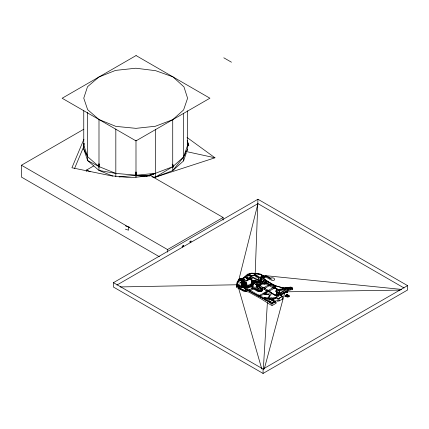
<?xml version="1.0" encoding="UTF-8"?>
<svg xmlns="http://www.w3.org/2000/svg" width="429" height="429" viewBox="0 0 429 429"><rect width="100%" height="100%" fill="white"/><g stroke="black" fill="none" stroke-linecap="round" stroke-linejoin="round"><path stroke-width="0.64" d="M125.45 225.863L128.528 227.048L128.528 230.207L125.397 229.145M155.4 129.563L155.4 177.182L153.459 177.392M152.252 176.952L155.4 177.182L172.726 170.592L183.58 160.88L183.58 113.272M241.827 283.038L241.323 283.816L241.822 284.588L244.037 284.797L244.037 283.918L245.479 282.883L244.037 281.858L245.27 282.572M249.587 278.652L245.308 277.595L249.587 278.652L252.252 280.41L251.979 281.939L253.072 282.738L253.598 284.797L253.046 285.66L249.764 287.553L248.809 287.655L248.697 285.178L251.979 283.285L251.421 281.917L252.252 280.41L249.587 278.652L245.308 277.595L241.945 279.536L242.739 280.314L244.986 279.263L242.203 280.625L239.747 283.167L243.811 280.051L246.343 280.443L247.887 279.853L247.045 279.365L247.308 279.215L248.15 279.703L250.123 278.346L251.099 278.217M248.525 278.518L246.391 276.973L248.686 275.649L251.925 276.233L254.333 275.445L256.403 276.641L255.856 276.957L256.113 277.107L256.66 276.791L257.604 277.332A2.628 1.518 0 0 1 257.604 279.488L253.786 277.601L252.166 277.601L252.155 277.225L250.847 276.469L249.539 277.225L250.659 277.225L250.659 278.089L251.608 277.922L250.123 278.78L250.123 278.346L251.635 278.528M250.182 285.172L251.287 285.811L251.287 286.679L251.952 287.06L251.678 288.154L253.609 289.264L254.499 288.942L255.325 289.419L254.794 289.731L257.909 291.527L258.708 291.071M251.383 286.32L252.359 286.057L252.359 285.178L252.359 286.057L257.968 289.296L256.901 289.918M257.84 284.448L257.438 285.188M258.73 282.121L260.194 281.73L260.194 280.85L258.73 282.121L260.741 282.4L260.741 282.893L256.923 285.097L256.376 285.961L256.923 286.829L258.086 286.154L257.995 285.387L262.344 282.625L262.344 282.009L261.717 281.51L262.478 281.987L262.5 282.979L261.904 283.569L257.995 285.88L259.894 288.186L261.797 289.285L262.36 290.154L261.808 291.018C257.684 291.441 257.749 290.626 261.808 290.685L262.36 289.822L261.797 288.953L259.894 287.859L257.995 285.88L257.995 285.387L258.086 286.154L259.99 288.132L261.894 289.232L262.484 290.16L261.894 291.071L260.296 291.409L258.708 291.071M259.218 284.845C256.172 283.29 260.457 285.097 259.636 284.77L259.218 284.845C259.095 286.127 256.306 284.218 258.564 284.041L258.564 284.288M258.8 291.012L258.805 290.685M258.928 285.306L258.8 284.92M259.121 282.346L259.121 281.483L259.121 282.346L260.607 283.354M285.971 291.43L286.395 291.682L286.347 292.422L287.017 292.809L287.457 292.428L287.049 291.398L288.502 290.438L292.422 289.452L291.892 288.728L289.795 288.797L288.926 288.224C278.925 288.411 269.836 283.639 262.146 277.676L260.001 277.676L262.371 276.314L260.001 277.241L261.706 278.603L261.701 280.266C260.371 282.003 257.598 284.132 255.507 282.32L254.944 282.405M261.797 289.285L261.894 288.899L262.484 290.16M262.36 290.154L262.36 289.822M269.358 285.741L269.358 284.507L268.929 284.261M279.526 295.152L280.727 293.844L279.107 293.844L275.97 291.645L275.97 290.658L276.85 289.763L277.729 289.607L277.386 289.141L274.914 288.331L275.445 288.02L272.882 287.773L261.524 294.332L258.092 295.876M289.945 288.712L291.489 288.658M270.501 278.19L266.398 276.083L264.071 276.394C258.735 272.587 249.415 271.627 244.466 276.861L244.417 277.3L241.827 278.753L240.278 278.577L238.513 279.767L239.125 280.464L237.307 282.051L237.795 283.102L237.012 283.912L237.012 284.566L237.591 285.167L237.033 285.489L237.033 285.955C239.95 287.65 242.97 292.154 246.734 289.757L246.541 289.285L246.471 289.607C242.894 291.94 240.127 287.221 237.296 285.805L237.854 285.317C240.969 287.913 245.393 286.063 247.817 290.165C255.62 295.109 264.205 298.546 272.013 303.475L274.957 301.769L272.426 300.311L269.487 302.016M259.588 296.739L259.159 296.487L259.159 295.259M262.5 282.647L257.968 285.634L261.894 289.232L260.73 289.902L260.725 290.395L259.47 290.304L257.85 289.366M244.846 285.178L246.343 284.861L245.914 287.173L244.846 287.789L244.289 286.915L244.846 286.057L246.343 285.741L248.697 286.057L251.979 284.164L253.598 283.918L253.046 284.781L248.809 286.996L244.289 286.915L245.914 287.173L248.884 289.548L256.826 294.133L270.549 301.394M255.191 273.938L257.936 199.244L113.449 282.663L113.449 287.055L263.063 373.434L407.55 290.015L407.55 285.617L257.936 199.244M276.694 295.045L276.753 292.717L278.169 292.793L278.196 294.868L276.694 295.045L276.753 292.717M236.615 285.071L237.012 286.631L236.583 287.028L236.77 287.425L243.538 291.205L248.6 291.961L261.229 298.906L270.892 304.998L272.045 305.362L272.924 305.083L275.804 303.4L276.099 302.981L275.52 301.448L273.391 300.22L264.462 297.876L268.945 297.678L268.49 296.981L269.659 296.005L268.704 294.782L268.87 294.208L265.106 294.417L264.237 293.999M263.309 369.423L267.385 302.638M241.945 279.536L240.685 278.812L239.066 279.746L240.063 280.319L237.114 282.175L237.677 283.113L236.888 283.816L237.071 285.333L236.583 287.028M241.586 282.598L241.822 284.588L241.586 282.598L241.929 282.073C243.602 280.786 245.447 282.105 246.793 283.199L246.578 284.18L243.608 285.896L243.608 286.77L240.9 286.77L237.854 285.017L237.355 283.96L237.854 285.017M237.114 282.175L236.996 283.531L237.527 282.765M241.565 284.743L241.447 286.894L242.798 286.599L242.68 284.947L241.565 284.743L240.98 283.816L241.565 282.888M273.97 301.394L276.314 300.836L277.826 301.056L278.067 298.493L278.968 298.402L282.282 296.514L282.185 296.085L279.349 294.61L281.901 296.101L281.891 296.546L278.823 298.316L278.062 298.316L276.421 297.372L276.399 296.916L274.807 298.091C274.018 297.656 271.439 299.469 272.318 299.587L273.997 298.096M277.826 301.056L279.086 300.911L282.711 299.093L282.759 298.697M258.548 286.116L264.543 289.58L265.068 288.218L271.107 284.556L275.413 286.878L272.882 287.773M272.678 284.54L264.157 278.888L263.889 278.003L264.639 277.402L264.736 276.785L265.551 276.464L267.079 276.657L270.12 278.41M98.89 163.669L98.305 166.843L98.992 166.79L98.89 167.181L99.474 164.007M269.015 291.243L268.908 291.795L269.444 291.489L274.721 295.152L277.981 295.661L278.989 294.846C274.978 296.428 271.332 292.353 268.216 290.465L268.222 291.699L265.653 290.219L266.72 289.602L269.289 291.082M239.505 279.435L239.586 279.043L242.46 280.716L239.72 279.118L240.787 278.512L242.524 279.515M257.673 284.663L258.682 284.084M250.659 279.091L250.659 278.652L250.123 278.963L250.659 279.091L253.249 277.912L256.521 279.799L258.135 279.799A3.411 1.968 0 0 0 258.135 277.027C256.37 276.051 254.145 273.9 252.193 275.75L249.78 275.332L250.027 273.595A2.628 1.518 0 0 1 253.759 273.595L260.966 278.056L260.977 279.488L260.29 280.175L257.068 281.724C255.137 280.239 252.429 281.896 250.654 279.751M286.347 292.422L286.395 291.682L285.816 291.672L280.416 294.803M238.738 280.207L257.936 203.636L404.07 288.004M264.269 368.935L284.818 292.471M292.422 289.452L292.755 288.267L292.17 287.543L290.867 287.333M83.816 143.565L83.253 145.436L83.805 145.672L84.368 143.806M83.998 143.42L83.253 145.914L83.805 145.672M273.713 298.852L274.018 298.386L273.294 297.844L272.211 298.112L271.058 297.79L269.16 298.573L269.299 297.678L268.86 296.959L270.013 296.005L269.573 295.286L270.812 295.104L271.117 294.417L270.227 293.903L265.09 294.192L264.843 293.774L265.342 292.128L266.65 292.884L265.685 293.436L265.342 292.128M260.73 289.902L256.923 287.703L256.092 286.829L256.376 285.961M183.58 160.88L186.325 152.858M186.958 151.008L187.591 149.158L187.591 110.827M268.109 298.091L268.945 297.678L267.9 298.461L269.299 298.804L270.919 298.021L272.211 298.316L273.38 298.058L273.654 298.38L271.772 299.27L264.462 297.876L272.571 300.064L272.865 298.723L274.544 298.412L274.26 298.252M237.966 281.151L238.513 279.767L239.125 280.464M83.928 139.194L71.922 167.777L111.052 175.783L131.226 177.735L150.627 175.638L223.08 217.471L223.08 220.104M74.474 168.672L83.928 146.176M257.673 284.722L257.614 284.835M258.837 285.392L258.719 286.352L258.896 285.43M187.591 149.158L183.58 157.009L172.726 170.592L172.726 119.67L183.58 109.958L187.591 98.236L183.966 86.889L172.908 76.845L155.652 70.688L135.87 68.222L115.567 70.394L98.885 77.032L87.505 86.738L83.757 98.161L87.639 109.658L98.992 119.519L115.825 126.373L135.993 128.346L155.4 126.249L172.726 119.67M269.385 282.555L266.897 283.086L266.495 282.85L264.58 279.526L262.875 278.03L263.427 276.303L260.333 274.329L255.341 273.836L254.558 274.093M283.666 288.921L285.505 287.982L290.219 287.226M237.033 285.489L237.033 285.955M182.481 246.085L182.089 246.723L182.481 246.954L183.553 246.337L183.553 245.468L182.481 246.085L182.481 246.954L183.553 245.468M252.359 285.194L251.968 285.832L252.359 286.057L252.359 285.194L250.702 284.239M272.571 300.064L271.975 300.021L272.865 298.723M257.968 285.961L257.995 286.207M261.894 291.071L262.484 289.832M244.037 284.797L245.93 283.065L244.037 281.858M250.123 278.963L246.831 280.957L244.868 281.279L243.275 280.362L242.203 280.625L241.409 280.164L237.854 281.022L237.661 281.462L238.149 282.293L237.355 283.081L237.355 283.655L240.9 285.896L241.447 286.02L242.68 284.947L243.608 285.896L245.983 283.531L246.289 283.07L245.983 282.598M289.023 295.753L286.99 294.428L285.301 295.678L285.655 296.128L287.8 296.401L289.023 295.753L289.344 296.332L287.918 297.077L284.84 296.503L285.162 295.828L286.454 295.173M272.71 298.954L271.975 300.027L272.581 299.737M271.772 299.27L271.772 299.737L272.179 299.833M275.686 301.684L271.868 303.791L263.261 298.584L247.731 290.213C243.382 291.548 240.095 288.803 236.937 286.009L236.754 285.725M267.149 291.082L267.793 290.219L265.653 290.219M247.431 274.946L249.195 275.74L246.981 274.469M248.08 274.855L248.616 274.163L247.554 274.801M273.949 288.39L265.422 283.472L264.94 282.405L266.366 282.529L267.004 281.585L265.412 281.242L263.508 280.142L262.87 280.512L263.797 281.049L263.283 281.344L264.259 281.907L266.484 280.62L267.004 281.585L265.567 281.574L264.94 282.405L266.495 282.85L278.196 289.607L287.838 287.602L288.926 288.224L280.191 293.533L279.644 293.533L275.97 291.645L277.729 289.607L274.485 288.084L273.52 286.91M267.433 283.397L269.122 282.711M291.892 288.728L291.892 287.398L290.664 287.076L285.467 288.041L278.265 290.53L277.66 291.854L279.917 293.157L286.54 288.658L288.926 288.224L288.465 289.773L280.062 294.841M275.343 297.914L274.957 298.332L274.807 298.091L276.399 296.916M280.443 295.484L286.384 292.128M270.844 284.406C272.174 283.472 270.007 285.028 269.358 284.507L263.996 287.602L262.13 288.186L263.202 287.569L265.068 288.218M287.017 292.809L287.291 291.634L286.561 291.093L286.98 291.618M256.092 286.829L256.923 285.977M261.701 279.606C260.146 281.092 257.588 283.263 255.507 281.44L254.944 281.531L254.976 281.939L257.936 284.529M260.977 278.829L257.614 281.059L257.068 281.059L255.25 280.298L252.788 280.319L248.257 277.708L246.396 277.29L246.391 276.973M238.165 282.834L237.661 282.341L237.854 281.901M173.219 166.28L183.58 157.009L187.591 145.286L187.189 144.026M253.046 284.781L251.979 284.164L251.979 283.671L254.976 281.939L253.485 281.617L251.979 281.939M276.421 297.372L273.675 299.19L272.865 299.19M263.942 289.232L265.009 288.61L265.615 288.964L264.543 289.58M159.39 256.735L21.45 177.091L21.45 165.229L83.816 129.226M187.023 137.446L214.956 157.792L155.4 177.156L172.726 166.72L155.4 173.305L146.284 176.04L115.825 173.423L98.992 170.442L87.639 160.58L83.757 149.083L83.757 110.752M21.45 165.229L167.508 249.555L223.08 217.471M116.935 285.044L257.936 203.636M241.409 279.231L249.496 273.943A3.411 1.968 0 0 1 250.482 273.552M238.84 281.327L240.326 280.469M243.592 281.714L244.605 281.129M252.252 281.29L252.788 280.979L252.788 280.319M246.734 289.757L247.817 290.165L245.131 288.83L243.345 286.926L244.846 286.057L245.919 286.674L247.839 286.057L248.809 286.996M261.706 279.059L261.073 278.298L263.438 276.93M264.736 276.785L264.178 277.59L263.427 276.303L264.328 277.016L260.333 274.329M267.079 276.657L267.46 276.437M252.107 288.401L248.246 290.412L250.386 290.412M259.55 284.818L259.073 285.188M257.995 285.714L262.344 282.958L261.717 281.51M249.313 291.028L253.18 289.017M260.028 285.601L259.91 284.926L259.969 285.564M254.499 288.942L254.906 288.706L256.81 289.806L252.488 287.371L252.488 287.687L254.853 288.738M257.663 295.629L258.73 295.007M266.72 290.835L267.793 290.219M264.495 293.849L259.159 296.487M266.409 292.744L275.021 287.773L275.021 287.28L275.842 286.958L274.748 286.191L275.032 285.473M264.843 293.774L265.331 294.053L263.427 293.232L264.843 293.774L266.65 292.884M279.107 293.844L279.644 293.533L279.917 294.042L280.191 293.533L281.263 294.149M278.276 296.546L278.276 295.227L280.727 293.844M113.449 282.663L263.063 369.037L407.55 285.617M93.683 165.943L86.728 169.938L86.213 171.139L86.728 169.938L90.203 171.793M146.697 175.708L146.305 176.062L146.611 175.783M147.951 175.767L146.128 175.949L147.619 175.606L147.796 175.911L147.453 175.622M270.19 284.491L271.273 283.95M147.356 175.638L147.844 175.906L155.4 173.305L119.08 176.989M149.013 176.121L155.4 173.305M187.248 142.557L188.234 145.672L188.792 145.436L187.21 140.449M258.617 284.089L257.614 284.851M272.034 299.421L273.412 299.04L278.394 295.763L278.276 295.227M278.265 290.53L285.467 288.041L287.398 288.658L287.398 289.157L288.465 289.773L291.135 288.964M278.265 290.444L279.333 291.06L286.54 288.658L285.467 288.041M261.894 290.739L260.296 291.076L258.708 290.739M274.244 298.67L273.128 299.04M275.97 291.645L276.705 291.548L277.386 292.229L276.85 292.54L279.644 293.533M237.854 285.317L240.562 287.376L243.195 287.371L245.131 288.83L243.345 286.926M265.283 276.276L266.79 276.19L270.431 278.249L271.396 277.826L273.15 277.869L274.415 278.668L274.624 279.724L273.82 280.41C270.34 281.134 268.168 276.753 264.639 277.402M276.78 292.964L278.169 292.793M251.421 282.797L253.072 282.738L253.485 281.617L253.904 283.435L257.084 285.274M285.505 287.982L284.175 288.02L276.598 286.202L273.235 284.781M262.875 278.03L263.889 278.003M120.125 286.931L236.931 284.765M287.001 291.8L400.182 290.122M249.539 277.225L250.659 277.225M241.822 283.274L242.937 283.918L244.037 283.918M242.68 284.947L244.299 284.947M248.697 285.178L246.343 284.861M256.043 281.129L257.614 281.719L257.614 281.059M287.564 294.879L286.99 294.868L286.99 294.428L288.883 295.747L287.746 296.348L285.725 296.09L285.387 295.694L286.454 294.734M144.353 176.534L135.993 175.397L147.356 175.708M259.802 281.499L261.808 281.783L262.478 282.32L262.478 281.987M135.993 175.397L146.697 175.804M261.819 275.284L401.56 289.409M248.809 287.655L245.919 287.333L245.914 287.832L245.919 286.674M276.625 294.567L278.196 294.868M264.071 276.394L260.634 274.158L255.748 273.6L254.295 273.943A3.411 1.968 0 0 0 253.308 273.552M128.528 227.048L129.842 227.214M278.067 298.493L275.327 298.455L273.675 299.19L273.391 300.22L273.273 299.281M251.979 283.671L253.598 283.918M271.225 279.022L272.024 279.156M185.709 151.426L214.956 157.792M246.289 283.07L246.793 283.199M267.396 276.469L265.208 276.126L263.926 276.458L260.634 274.158M248.965 278.662L245.86 277.601L246.927 278.212M260.655 274.662L260.977 274.78M245.479 282.883L245.93 283.065M245.27 283.204L245.726 283.381M98.992 166.57L115.825 173.423M112.822 176.072L98.992 170.442L98.992 119.519M188.234 145.672L188.792 145.914L187.21 140.927M244.004 290.572L246.316 291.688M98.423 166.27L87.639 160.58L87.639 112.307M269.991 282.963L272.678 284.406M257.529 295.704L259.502 296.788M223.809 57.792L231.478 62.216M261.073 277.059L262.146 277.676M286.454 291.961L286.99 292.272M267.782 281.896L271.798 284.212M272.946 284.877L274.667 285.87M278.196 289.607L277.386 289.141L276.85 289.452L277.386 290.074L275.97 290.658L276.694 290.76L276.705 291.548M249.78 274.673L251.646 275.75M247.994 273.82L249.721 274.817M259.089 280.228L260.194 280.861L260.194 281.73M279.333 292.819L279.917 293.157L279.333 291.06M259.727 284.711L259.851 285.634L262.403 284.218L262.795 283.832L262.58 283.135M256.987 283.982L258.156 284.658M258.955 285.162L263.202 287.569M253.904 282.555L256.864 285.146M257.556 284.802L258.896 285.51M257.673 284.883L257.673 284.599L259.969 284.974M258.778 285.591L258.896 284.974M268.479 291.548L274.721 295.152L275.257 294.846L276.265 295.661L276.448 295.243L277.981 295.661L277.815 295.238M258.719 286.352L258.66 285.896M183.162 246.107L183.553 246.337M248.697 286.057L249.764 286.674M250.895 286.449L251.287 286.679L251.287 285.811M262.044 275.423L263.642 276.389M262.478 282.32L261.717 281.837L261.808 281.451M286.561 291.093L287.049 291.398M269.525 302.231L270.903 303.11M261.073 278.298L263.508 280.142M265.637 299.973L266.404 300.622M83.757 149.083L87.639 156.708L98.498 166.141M263.996 287.602L265.009 288.61M288.476 295.19L289.344 296.332M256.923 286.829L258.826 288.803M245.983 283.531L246.578 284.18M261.073 277.858L261.706 278.603M275.842 302.606L276.099 302.981M242.798 286.808L243.195 287.371M263.427 276.303L263.642 276.619M236.77 284.363L237.092 284.947M241.447 287.098L241.634 287.559M259.577 284.926L259.851 284.754M83.757 145.211L87.639 156.708M274.399 298.01L274.517 298.386M238.524 287.961L261.77 368.935M172.914 164.436L173.429 167.004L172.742 166.945L172.844 167.342L172.201 164.13M287.8 296.401L287.918 297.077M282.282 296.514L282.711 299.093M271.868 303.791L272.045 305.362M278.968 298.402L279.086 300.911M285.816 291.672L285.837 292.197M258.778 285.371L258.778 286.25M250.027 273.595L250.027 274.254M291.404 288.658L291.382 287.838C292.364 287.897 289.457 287.344 290.412 288.224L289.945 288.224L290.025 288.658M263.063 369.037L263.063 373.434M261.808 290.685L261.808 291.018M260.306 291.001L260.296 291.409M257.834 285.634L257.834 285.961M257.346 282.207L257.346 283.081M257.068 281.059L257.068 281.719M255.507 281.44L255.507 282.32M255.25 280.298L255.25 280.957M251.979 283.285L251.979 284.164M242.937 283.918L242.937 284.797M237.65 281.22L237.65 282.1M167.508 249.555L167.508 252.193M136.331 172.008L136.331 175.992L135.913 175.67L135.5 175.992L135.5 172.008M135.993 140.272L135.993 177.333M115.825 129.022L115.825 176.651M251.04 273.434A3.411 1.968 0 0 1 252.751 273.434M189.983 241.565L189.983 242.428L191.055 241.811L191.055 240.948L189.983 241.565M261.904 283.237L261.904 283.569L261.904 283.237M290.631 287.35L290.127 287.301L290.631 287.35M266.495 282.85L265.959 283.778L264.854 284.416A0.745 0.429 0 0 1 263.781 284.416A0.745 0.429 0 0 1 263.771 283.805A0.745 0.429 0 0 1 264.854 283.821L266.495 282.85L264.57 282.786L264.436 282.379L263.025 282.539L263.39 283.725L266.495 282.85M242.246 282.202L241.972 282.625L242.846 282.808L243.881 282.4L244.728 283.204L245.066 282.85L243.463 281.778L242.246 282.202M136.063 55.566L62.146 98.246L135.988 140.878L209.91 98.203L136.063 55.566M244.551 283.306L243.045 283.671L241.977 282.797L244.23 282.872L244.551 283.306M257.411 290.031L258.317 290.556L257.411 290.031M257.057 290.513L257.529 290.787L257.057 290.513M274.308 285.317L273.949 285.521L274.662 285.521L274.308 285.317M273.514 301.603L271.637 302.81L272.109 303.083L273.241 302.434L273.992 301.877L273.514 301.603M287.435 295.619L286.963 295.892L287.553 296.235L288.508 295.683L287.435 295.619M147.619 175.606L146.461 175.724L147.635 175.654"/></g></svg>
